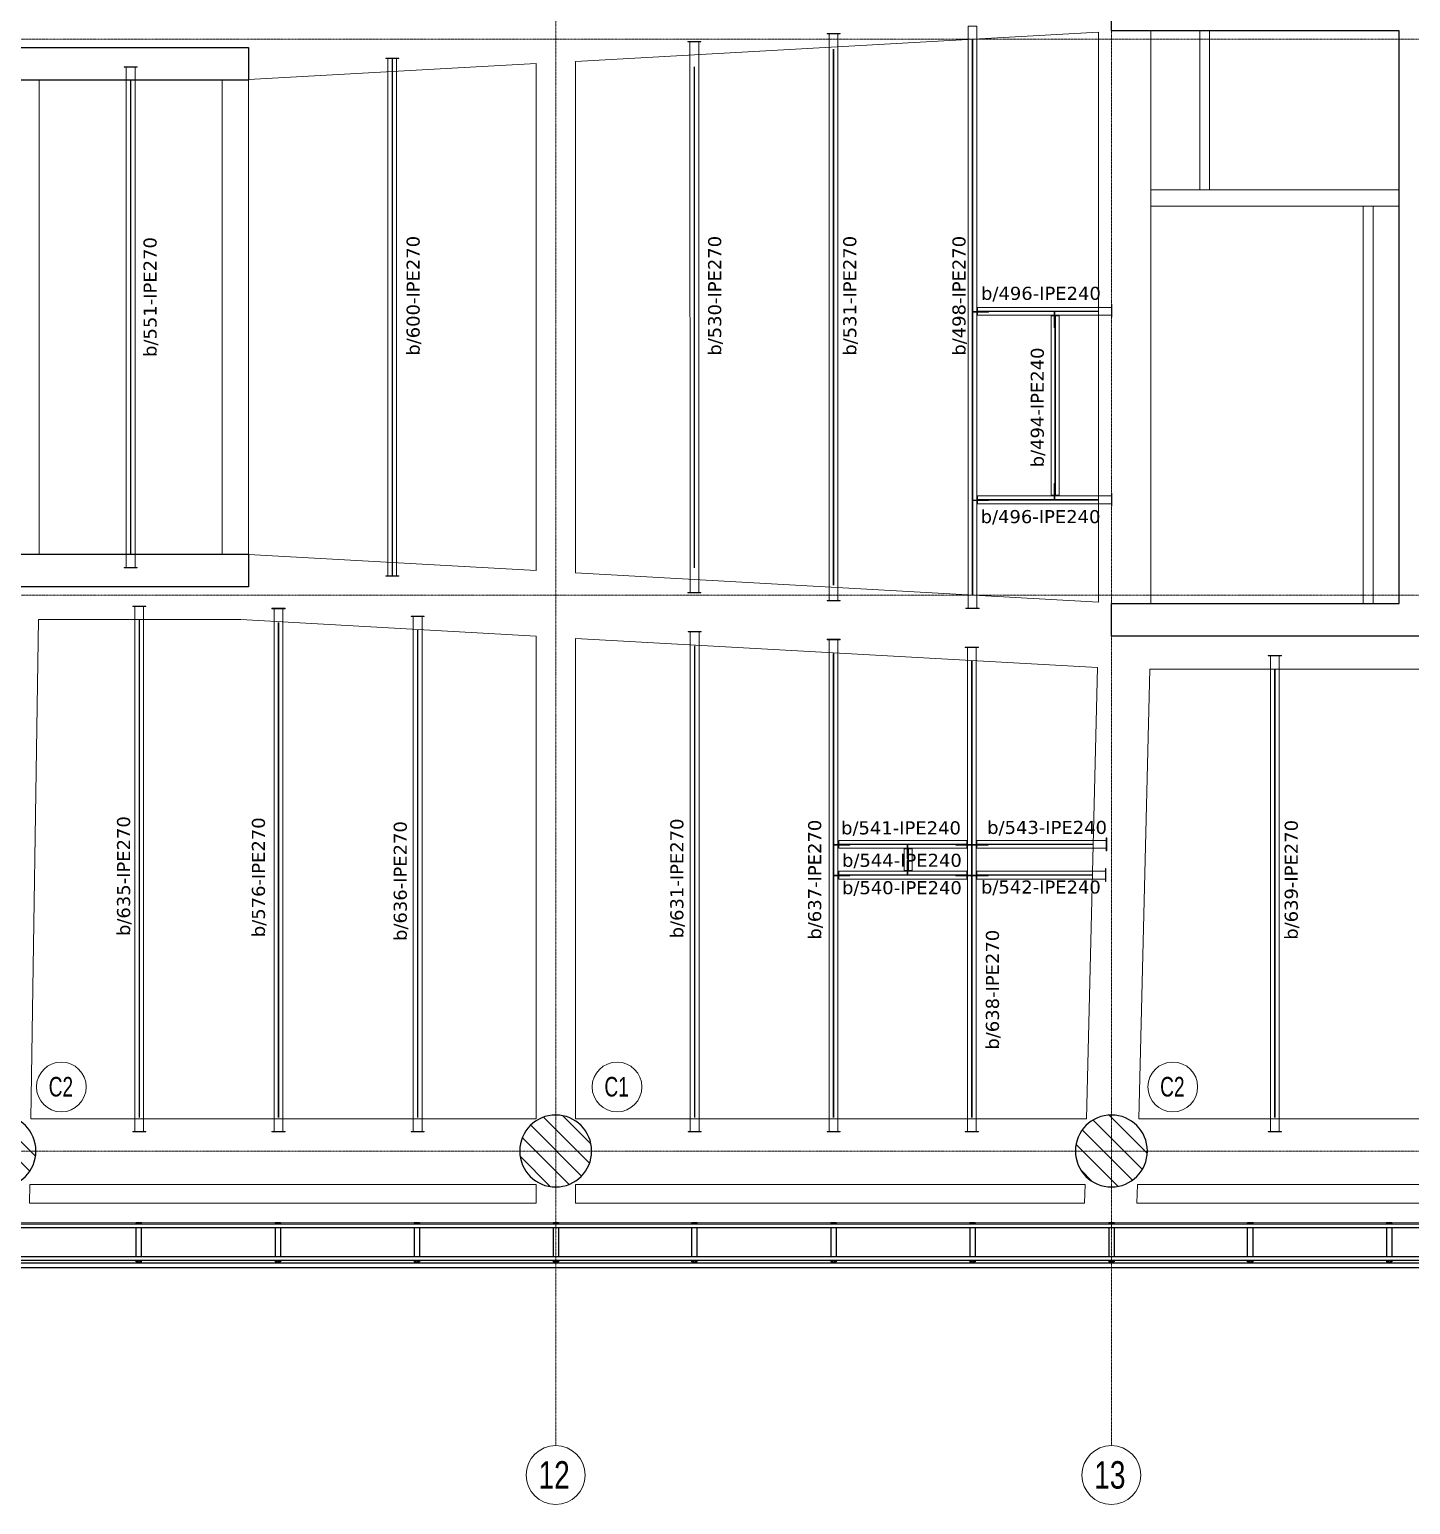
# Model space of a CAD drawing. Header units: millimetres. Extents: x -900 to 76657, y -21218 to 30615.
# Drawn here: x 39175 to 60299, y -5406 to 17150 of the extents above; entities that cross this region are included whole.
import ezdxf

# ---------------------------------------------------------------- set-up
doc = ezdxf.new("R2010")
doc.units = ezdxf.units.MM
doc.header["$LTSCALE"] = 0.9
doc.linetypes.add('Grid Line', pattern=[3.33375, 1.905, -0.47625, 0.47625, -0.47625])
for name, color, linetype, lineweight in [('0-1', 7, 'Continuous', 5), ('A_ALMA', 255, 'Continuous', 5), ('E_COLUMNAS', 1, 'Continuous', 18), ('E_COLUMNAS-3', 1, 'Continuous', 35), ('E_COLUMNAS-4', 1, 'Continuous', 25), ('E_EJES', 8, 'Continuous', 9), ('E_EJES-1', 8, 'Grid Line', 9), ('E_MUROS-1', 2, 'Continuous', 25), ('E_TEXTO', 3, 'Continuous', 9), ('E_VIGAS', 5, 'Continuous', 9), ('E_VIGAS-1', 5, 'Continuous', 25), ('E_VIGAS-2', 1, 'Continuous', 25), ('P-PLATINA', 6, 'Continuous', 15), ('VIGAS_HCB', 253, 'Continuous', 15)]:
    doc.layers.add(name, color=color, linetype=linetype, lineweight=lineweight)
doc.styles.add('Arial Narrow', font='', dxfattribs={"width": 0.85, "height": 0.3})
doc.styles.add('Swis721 LtCn BT', font='swisscl.ttf', dxfattribs={"height": 0.42})
doc.styles.add('VERDANA', font='verdana.ttf')
doc.styles.get('Arial Narrow').set_extended_font_data('Arial Narrow')

# ---------------------------------------------------------------- blocks, each defined once
blk = doc.blocks.new('EST_SFM_VIGA-METALICA-SECCION-C - EST_SFM_VIGA-METALICA-UPN100-1527742-_50_00m_N_E_-NIVEL-13 DOC')
at = {"layer": 'E_VIGAS-2'}
for p, q in [((34.044, 0.018), (-34.827, 0.018)), ((-34.827, -0.032), (34.044, -0.032))]:
    blk.add_line(p, q, dxfattribs=at)
blk = doc.blocks.new('EST_SFM_VIGA-METALICA-SECCION-C - EST_SFM_VIGA-METALICA-UPN100-1527772-_50_00m_N_E_-NIVEL-13 DOC')
at = {"layer": 'E_VIGAS-2'}
for p, q in [((34.942, 0.032), (-34.929, 0.032)), ((-34.929, -0.018), (34.942, -0.018))]:
    blk.add_line(p, q, dxfattribs=at)
blk = doc.blocks.new('EST_SFM_VIGA-METALICA-SECCION-C - EST_SFM_VIGA-METALICA-UPN160-1579051-_50_00m_N_E_-NIVEL-13 DOC')
at = {"layer": 'E_VIGAS-1'}
for p, q in [((30.107, 0.047), (-30.264, 0.047)), ((-30.269, -0.018), (30.113, -0.018))]:
    blk.add_line(p, q, dxfattribs=at)
blk = doc.blocks.new('DCTIB_CNI_EST_MOD-1A-FAC_0001_rvt-1-_50_00m_N_E_-NIVEL-13 DOC')
at = {"layer": 'E_VIGAS-1'}
for p, q in [((-38.078, 139.567), (-37.996, 139.567)), ((-38.078, 139.545), (-38.078, 139.567)), ((-38.078, 139.045), (-38.078, 139.495)), ((-37.996, 139.545), (-37.996, 139.567)), ((-37.996, 139.045), (-37.996, 139.495)), ((-35.953, 139.567), (-35.871, 139.567)), ((-35.953, 139.567), (-35.953, 139.545)), ((-35.953, 139.495), (-35.953, 139.045)), ((-35.871, 139.567), (-35.871, 139.545)), ((-35.871, 139.495), (-35.871, 139.045)), ((-33.828, 139.567), (-33.746, 139.567)), ((-33.828, 139.567), (-33.828, 139.545)), ((-33.828, 139.495), (-33.828, 139.045)), ((-33.746, 139.567), (-33.746, 139.545)), ((-33.746, 139.495), (-33.746, 139.045)), ((-31.703, 139.567), (-31.621, 139.567)), ((-31.703, 139.567), (-31.703, 139.545)), ((-31.703, 139.495), (-31.703, 139.045)), ((-31.621, 139.567), (-31.621, 139.545)), ((-31.621, 139.495), (-31.621, 139.045)), ((-29.578, 139.567), (-29.496, 139.567)), ((-29.578, 139.545), (-29.578, 139.567)), ((-29.578, 139.045), (-29.578, 139.495)), ((-29.496, 139.545), (-29.496, 139.567)), ((-29.496, 139.045), (-29.496, 139.495)), ((-27.454, 139.567), (-27.372, 139.567)), ((-27.454, 139.567), (-27.454, 139.545)), ((-27.372, 139.567), (-27.372, 139.545)), ((-25.328, 139.567), (-25.246, 139.567)), ((-25.328, 139.567), (-25.328, 139.545)), ((-25.328, 139.495), (-25.328, 139.045)), ((-25.246, 139.567), (-25.246, 139.545)), ((-25.246, 139.495), (-25.246, 139.045)), ((-23.203, 139.567), (-23.121, 139.567)), ((-23.203, 139.567), (-23.203, 139.545)), ((-23.203, 139.495), (-23.203, 139.045)), ((-23.121, 139.567), (-23.121, 139.545)), ((-23.121, 139.495), (-23.121, 139.045)), ((-21.078, 139.567), (-20.996, 139.567)), ((-21.078, 139.545), (-21.078, 139.567)), ((-21.078, 139.045), (-21.078, 139.495)), ((-20.996, 139.545), (-20.996, 139.567)), ((-20.996, 139.045), (-20.996, 139.495)), ((-18.953, 139.567), (-18.871, 139.567)), ((-18.953, 139.567), (-18.953, 139.545)), ((-18.953, 139.495), (-18.953, 139.045)), ((-18.871, 139.567), (-18.871, 139.545)), ((-18.871, 139.495), (-18.871, 139.045)), ((-27.454, 139.373), (-27.454, 139.045)), ((-27.372, 139.373), (-27.372, 139.045)), ((-38.078, 138.967), (-38.078, 138.995)), ((-38.078, 138.966), (-38.078, 138.967)), ((-38.078, 138.967), (-37.996, 138.967)), ((-38.05, 138.966), (-38.078, 138.966)), ((-38.04, 138.961), (-38.04, 138.966)), ((-38.04, 138.947), (-38.04, 138.961)), ((-38.035, 138.966), (-38.035, 138.961)), ((-38.035, 138.961), (-38.035, 138.947)), ((-37.996, 138.966), (-38.024, 138.966)), ((-37.996, 138.967), (-37.996, 138.995)), ((-37.996, 138.967), (-37.996, 138.966)), ((-35.953, 138.995), (-35.953, 138.967)), ((-35.953, 138.967), (-35.871, 138.967)), ((-35.953, 138.966), (-35.953, 138.967)), ((-35.925, 138.966), (-35.953, 138.966)), ((-35.915, 138.961), (-35.915, 138.966)), ((-35.915, 138.947), (-35.915, 138.961)), ((-35.91, 138.966), (-35.91, 138.961)), ((-35.91, 138.961), (-35.91, 138.947)), ((-35.871, 138.966), (-35.899, 138.966)), ((-35.871, 138.995), (-35.871, 138.967)), ((-35.871, 138.967), (-35.871, 138.966)), ((-33.828, 138.995), (-33.828, 138.967)), ((-33.828, 138.967), (-33.746, 138.967)), ((-33.828, 138.966), (-33.828, 138.967)), ((-33.8, 138.966), (-33.828, 138.966)), ((-33.79, 138.961), (-33.79, 138.966)), ((-33.79, 138.947), (-33.79, 138.961)), ((-33.785, 138.966), (-33.785, 138.961)), ((-33.785, 138.961), (-33.785, 138.947)), ((-33.746, 138.966), (-33.774, 138.966)), ((-33.746, 138.995), (-33.746, 138.967)), ((-33.746, 138.967), (-33.746, 138.966)), ((-31.703, 138.995), (-31.703, 138.967)), ((-31.703, 138.967), (-31.621, 138.967)), ((-31.703, 138.966), (-31.703, 138.967)), ((-31.675, 138.966), (-31.703, 138.966)), ((-31.664, 138.961), (-31.664, 138.966)), ((-31.664, 138.947), (-31.664, 138.961)), ((-31.659, 138.966), (-31.659, 138.961)), ((-31.659, 138.961), (-31.659, 138.947)), ((-31.621, 138.966), (-31.649, 138.966)), ((-31.621, 138.995), (-31.621, 138.967)), ((-31.621, 138.967), (-31.621, 138.966)), ((-29.578, 138.967), (-29.578, 138.995)), ((-29.578, 138.966), (-29.578, 138.967)), ((-29.578, 138.967), (-29.496, 138.967)), ((-29.55, 138.966), (-29.578, 138.966)), ((-29.54, 138.961), (-29.54, 138.966)), ((-29.54, 138.947), (-29.54, 138.961)), ((-29.535, 138.966), (-29.535, 138.961)), ((-29.535, 138.961), (-29.535, 138.947)), ((-29.496, 138.966), (-29.524, 138.966)), ((-29.496, 138.967), (-29.496, 138.995)), ((-29.496, 138.967), (-29.496, 138.966)), ((-27.454, 138.995), (-27.454, 138.967)), ((-27.454, 138.967), (-27.372, 138.967)), ((-27.454, 138.966), (-27.454, 138.967)), ((-27.426, 138.966), (-27.454, 138.966)), ((-27.415, 138.961), (-27.415, 138.966)), ((-27.415, 138.947), (-27.415, 138.961)), ((-27.41, 138.966), (-27.41, 138.961)), ((-27.41, 138.961), (-27.41, 138.947)), ((-27.372, 138.966), (-27.399, 138.966)), ((-27.372, 138.995), (-27.372, 138.967)), ((-27.372, 138.967), (-27.372, 138.966)), ((-25.328, 138.995), (-25.328, 138.967)), ((-25.328, 138.967), (-25.246, 138.967)), ((-25.328, 138.966), (-25.328, 138.967)), ((-25.3, 138.966), (-25.328, 138.966)), ((-25.29, 138.961), (-25.29, 138.966)), ((-25.29, 138.947), (-25.29, 138.961)), ((-25.285, 138.966), (-25.285, 138.961)), ((-25.285, 138.961), (-25.285, 138.947)), ((-25.246, 138.966), (-25.274, 138.966)), ((-25.246, 138.995), (-25.246, 138.967)), ((-25.246, 138.967), (-25.246, 138.966)), ((-23.203, 138.995), (-23.203, 138.967)), ((-23.203, 138.967), (-23.121, 138.967)), ((-23.203, 138.966), (-23.203, 138.967)), ((-23.175, 138.966), (-23.203, 138.966)), ((-23.164, 138.961), (-23.164, 138.966)), ((-23.164, 138.947), (-23.164, 138.961)), ((-23.159, 138.966), (-23.159, 138.961)), ((-23.159, 138.961), (-23.159, 138.947)), ((-23.121, 138.966), (-23.149, 138.966)), ((-23.121, 138.995), (-23.121, 138.967)), ((-23.121, 138.967), (-23.121, 138.966)), ((-21.078, 138.967), (-21.078, 138.995)), ((-21.078, 138.966), (-21.078, 138.967)), ((-21.078, 138.967), (-20.996, 138.967)), ((-21.05, 138.966), (-21.078, 138.966)), ((-21.04, 138.961), (-21.04, 138.966)), ((-21.04, 138.947), (-21.04, 138.961)), ((-21.035, 138.966), (-21.035, 138.961)), ((-21.035, 138.961), (-21.035, 138.947)), ((-20.996, 138.966), (-21.024, 138.966)), ((-20.996, 138.967), (-20.996, 138.995)), ((-20.996, 138.967), (-20.996, 138.966)), ((-18.953, 138.995), (-18.953, 138.967)), ((-18.953, 138.967), (-18.871, 138.967)), ((-18.953, 138.966), (-18.953, 138.967)), ((-18.925, 138.966), (-18.953, 138.966)), ((-18.915, 138.961), (-18.915, 138.966)), ((-18.915, 138.947), (-18.915, 138.961)), ((-18.91, 138.966), (-18.91, 138.961)), ((-18.91, 138.961), (-18.91, 138.947)), ((-18.871, 138.966), (-18.899, 138.966)), ((-18.871, 138.995), (-18.871, 138.967)), ((-18.871, 138.967), (-18.871, 138.966))]:
    blk.add_line(p, q, dxfattribs=at)
for points, knots in [([(-38.05, 138.966), (-38.049, 138.966), (-38.048, 138.966), (-38.045, 138.966), (-38.043, 138.965), (-38.041, 138.964), (-38.04, 138.963), (-38.04, 138.962), (-38.04, 138.961)], [0, 0, 0, 0, 0.142857, 0.285714, 0.428571, 0.571429, 0.785714, 1, 1, 1, 1]), ([(-38.04, 138.961), (-38.04, 138.962), (-38.04, 138.963), (-38.042, 138.965), (-38.043, 138.965), (-38.045, 138.966), (-38.046, 138.966), (-38.047, 138.966), (-38.049, 138.966), (-38.05, 138.966)], [0, 0, 0, 0, 0.285714, 0.428571, 0.571429, 0.678571, 0.732143, 0.785714, 1, 1, 1, 1]), ([(-38.024, 138.966), (-38.025, 138.966), (-38.026, 138.966), (-38.029, 138.966), (-38.031, 138.965), (-38.033, 138.964), (-38.034, 138.963), (-38.035, 138.962), (-38.035, 138.961)], [0, 0, 0, 0, 0.142857, 0.285714, 0.428571, 0.571429, 0.785714, 1, 1, 1, 1]), ([(-38.035, 138.961), (-38.035, 138.962), (-38.034, 138.963), (-38.033, 138.965), (-38.031, 138.965), (-38.03, 138.966), (-38.029, 138.966), (-38.027, 138.966), (-38.025, 138.966), (-38.024, 138.966)], [0, 0, 0, 0, 0.285714, 0.428571, 0.571429, 0.678571, 0.732143, 0.785714, 1, 1, 1, 1]), ([(-35.915, 138.961), (-35.915, 138.962), (-35.915, 138.963), (-35.917, 138.965), (-35.918, 138.965), (-35.92, 138.966), (-35.921, 138.966), (-35.922, 138.966), (-35.924, 138.966), (-35.925, 138.966)], [0, 0, 0, 0, 0.285714, 0.428571, 0.571429, 0.678571, 0.732143, 0.785714, 1, 1, 1, 1]), ([(-35.925, 138.966), (-35.924, 138.966), (-35.923, 138.966), (-35.92, 138.966), (-35.918, 138.965), (-35.916, 138.964), (-35.915, 138.963), (-35.915, 138.962), (-35.915, 138.961)], [0, 0, 0, 0, 0.142857, 0.285714, 0.428571, 0.571429, 0.785714, 1, 1, 1, 1]), ([(-35.91, 138.961), (-35.91, 138.962), (-35.909, 138.963), (-35.908, 138.965), (-35.906, 138.965), (-35.905, 138.966), (-35.904, 138.966), (-35.902, 138.966), (-35.9, 138.966), (-35.899, 138.966)], [0, 0, 0, 0, 0.285714, 0.428571, 0.571429, 0.678571, 0.732143, 0.785714, 1, 1, 1, 1]), ([(-35.899, 138.966), (-35.9, 138.966), (-35.901, 138.966), (-35.904, 138.966), (-35.906, 138.965), (-35.908, 138.964), (-35.909, 138.963), (-35.91, 138.962), (-35.91, 138.961)], [0, 0, 0, 0, 0.142857, 0.285714, 0.428571, 0.571429, 0.785714, 1, 1, 1, 1]), ([(-33.79, 138.961), (-33.79, 138.962), (-33.79, 138.963), (-33.792, 138.965), (-33.793, 138.965), (-33.795, 138.966), (-33.796, 138.966), (-33.797, 138.966), (-33.799, 138.966), (-33.8, 138.966)], [0, 0, 0, 0, 0.285714, 0.428571, 0.571429, 0.678571, 0.732143, 0.785714, 1, 1, 1, 1]), ([(-33.8, 138.966), (-33.799, 138.966), (-33.798, 138.966), (-33.795, 138.966), (-33.793, 138.965), (-33.791, 138.964), (-33.79, 138.963), (-33.79, 138.962), (-33.79, 138.961)], [0, 0, 0, 0, 0.142857, 0.285714, 0.428571, 0.571429, 0.785714, 1, 1, 1, 1]), ([(-33.785, 138.961), (-33.785, 138.962), (-33.784, 138.963), (-33.783, 138.965), (-33.781, 138.965), (-33.78, 138.966), (-33.779, 138.966), (-33.777, 138.966), (-33.775, 138.966), (-33.774, 138.966)], [0, 0, 0, 0, 0.285714, 0.428571, 0.571429, 0.678571, 0.732143, 0.785714, 1, 1, 1, 1]), ([(-33.774, 138.966), (-33.775, 138.966), (-33.776, 138.966), (-33.779, 138.966), (-33.781, 138.965), (-33.783, 138.964), (-33.784, 138.963), (-33.785, 138.962), (-33.785, 138.961)], [0, 0, 0, 0, 0.142857, 0.285714, 0.428571, 0.571429, 0.785714, 1, 1, 1, 1]), ([(-31.664, 138.961), (-31.664, 138.962), (-31.665, 138.963), (-31.666, 138.965), (-31.668, 138.965), (-31.669, 138.966), (-31.67, 138.966), (-31.672, 138.966), (-31.674, 138.966), (-31.675, 138.966)], [0, 0, 0, 0, 0.285714, 0.428571, 0.571429, 0.678571, 0.732143, 0.785714, 1, 1, 1, 1]), ([(-31.675, 138.966), (-31.674, 138.966), (-31.673, 138.966), (-31.67, 138.966), (-31.668, 138.965), (-31.666, 138.964), (-31.665, 138.963), (-31.664, 138.962), (-31.664, 138.961)], [0, 0, 0, 0, 0.142857, 0.285714, 0.428571, 0.571429, 0.785714, 1, 1, 1, 1]), ([(-31.659, 138.961), (-31.659, 138.962), (-31.659, 138.963), (-31.657, 138.965), (-31.656, 138.965), (-31.654, 138.966), (-31.653, 138.966), (-31.652, 138.966), (-31.65, 138.966), (-31.649, 138.966)], [0, 0, 0, 0, 0.285714, 0.428571, 0.571429, 0.678571, 0.732143, 0.785714, 1, 1, 1, 1]), ([(-31.649, 138.966), (-31.65, 138.966), (-31.651, 138.966), (-31.654, 138.966), (-31.656, 138.965), (-31.658, 138.964), (-31.659, 138.963), (-31.659, 138.962), (-31.659, 138.961)], [0, 0, 0, 0, 0.142857, 0.285714, 0.428571, 0.571429, 0.785714, 1, 1, 1, 1]), ([(-29.55, 138.966), (-29.549, 138.966), (-29.548, 138.966), (-29.545, 138.966), (-29.543, 138.965), (-29.541, 138.964), (-29.54, 138.963), (-29.54, 138.962), (-29.54, 138.961)], [0, 0, 0, 0, 0.142857, 0.285714, 0.428571, 0.571429, 0.785714, 1, 1, 1, 1]), ([(-29.54, 138.961), (-29.54, 138.962), (-29.54, 138.963), (-29.542, 138.965), (-29.543, 138.965), (-29.545, 138.966), (-29.546, 138.966), (-29.547, 138.966), (-29.549, 138.966), (-29.55, 138.966)], [0, 0, 0, 0, 0.285714, 0.428571, 0.571429, 0.678571, 0.732143, 0.785714, 1, 1, 1, 1]), ([(-29.524, 138.966), (-29.525, 138.966), (-29.526, 138.966), (-29.529, 138.966), (-29.531, 138.965), (-29.533, 138.964), (-29.534, 138.963), (-29.535, 138.962), (-29.535, 138.961)], [0, 0, 0, 0, 0.142857, 0.285714, 0.428571, 0.571429, 0.785714, 1, 1, 1, 1]), ([(-29.535, 138.961), (-29.535, 138.962), (-29.534, 138.963), (-29.533, 138.965), (-29.531, 138.965), (-29.53, 138.966), (-29.529, 138.966), (-29.527, 138.966), (-29.525, 138.966), (-29.524, 138.966)], [0, 0, 0, 0, 0.285714, 0.428571, 0.571429, 0.678571, 0.732143, 0.785714, 1, 1, 1, 1]), ([(-27.415, 138.961), (-27.415, 138.962), (-27.415, 138.963), (-27.417, 138.965), (-27.419, 138.965), (-27.42, 138.966), (-27.421, 138.966), (-27.423, 138.966), (-27.424, 138.966), (-27.426, 138.966)], [0, 0, 0, 0, 0.285714, 0.428571, 0.571429, 0.678571, 0.732143, 0.785714, 1, 1, 1, 1]), ([(-27.426, 138.966), (-27.425, 138.966), (-27.423, 138.966), (-27.421, 138.966), (-27.419, 138.965), (-27.417, 138.964), (-27.415, 138.963), (-27.415, 138.962), (-27.415, 138.961)], [0, 0, 0, 0, 0.142857, 0.285714, 0.428571, 0.571429, 0.785714, 1, 1, 1, 1]), ([(-27.41, 138.961), (-27.41, 138.962), (-27.41, 138.963), (-27.408, 138.965), (-27.407, 138.965), (-27.405, 138.966), (-27.404, 138.966), (-27.402, 138.966), (-27.401, 138.966), (-27.399, 138.966)], [0, 0, 0, 0, 0.285714, 0.428571, 0.571429, 0.678571, 0.732143, 0.785714, 1, 1, 1, 1]), ([(-27.399, 138.966), (-27.4, 138.966), (-27.402, 138.966), (-27.404, 138.966), (-27.406, 138.965), (-27.408, 138.964), (-27.41, 138.963), (-27.41, 138.962), (-27.41, 138.961)], [0, 0, 0, 0, 0.142857, 0.285714, 0.428571, 0.571429, 0.785714, 1, 1, 1, 1]), ([(-25.29, 138.961), (-25.29, 138.962), (-25.29, 138.963), (-25.292, 138.965), (-25.293, 138.965), (-25.295, 138.966), (-25.296, 138.966), (-25.297, 138.966), (-25.299, 138.966), (-25.3, 138.966)], [0, 0, 0, 0, 0.285714, 0.428571, 0.571429, 0.678571, 0.732143, 0.785714, 1, 1, 1, 1]), ([(-25.3, 138.966), (-25.299, 138.966), (-25.298, 138.966), (-25.295, 138.966), (-25.293, 138.965), (-25.291, 138.964), (-25.29, 138.963), (-25.29, 138.962), (-25.29, 138.961)], [0, 0, 0, 0, 0.142857, 0.285714, 0.428571, 0.571429, 0.785714, 1, 1, 1, 1]), ([(-25.285, 138.961), (-25.285, 138.962), (-25.284, 138.963), (-25.283, 138.965), (-25.281, 138.965), (-25.28, 138.966), (-25.279, 138.966), (-25.277, 138.966), (-25.275, 138.966), (-25.274, 138.966)], [0, 0, 0, 0, 0.285714, 0.428571, 0.571429, 0.678571, 0.732143, 0.785714, 1, 1, 1, 1]), ([(-25.274, 138.966), (-25.275, 138.966), (-25.276, 138.966), (-25.279, 138.966), (-25.281, 138.965), (-25.283, 138.964), (-25.284, 138.963), (-25.285, 138.962), (-25.285, 138.961)], [0, 0, 0, 0, 0.142857, 0.285714, 0.428571, 0.571429, 0.785714, 1, 1, 1, 1]), ([(-23.164, 138.961), (-23.164, 138.962), (-23.165, 138.963), (-23.166, 138.965), (-23.168, 138.965), (-23.169, 138.966), (-23.17, 138.966), (-23.172, 138.966), (-23.174, 138.966), (-23.175, 138.966)], [0, 0, 0, 0, 0.285714, 0.428571, 0.571429, 0.678571, 0.732143, 0.785714, 1, 1, 1, 1]), ([(-23.175, 138.966), (-23.174, 138.966), (-23.173, 138.966), (-23.17, 138.966), (-23.168, 138.965), (-23.166, 138.964), (-23.165, 138.963), (-23.164, 138.962), (-23.164, 138.961)], [0, 0, 0, 0, 0.142857, 0.285714, 0.428571, 0.571429, 0.785714, 1, 1, 1, 1]), ([(-23.159, 138.961), (-23.159, 138.962), (-23.159, 138.963), (-23.157, 138.965), (-23.156, 138.965), (-23.154, 138.966), (-23.153, 138.966), (-23.152, 138.966), (-23.15, 138.966), (-23.149, 138.966)], [0, 0, 0, 0, 0.285714, 0.428571, 0.571429, 0.678571, 0.732143, 0.785714, 1, 1, 1, 1]), ([(-23.149, 138.966), (-23.15, 138.966), (-23.151, 138.966), (-23.154, 138.966), (-23.156, 138.965), (-23.158, 138.964), (-23.159, 138.963), (-23.159, 138.962), (-23.159, 138.961)], [0, 0, 0, 0, 0.142857, 0.285714, 0.428571, 0.571429, 0.785714, 1, 1, 1, 1]), ([(-21.05, 138.966), (-21.049, 138.966), (-21.048, 138.966), (-21.045, 138.966), (-21.043, 138.965), (-21.041, 138.964), (-21.04, 138.963), (-21.04, 138.962), (-21.04, 138.961)], [0, 0, 0, 0, 0.142857, 0.285714, 0.428571, 0.571429, 0.785714, 1, 1, 1, 1]), ([(-21.04, 138.961), (-21.04, 138.962), (-21.04, 138.963), (-21.042, 138.965), (-21.043, 138.965), (-21.045, 138.966), (-21.046, 138.966), (-21.047, 138.966), (-21.049, 138.966), (-21.05, 138.966)], [0, 0, 0, 0, 0.285714, 0.428571, 0.571429, 0.678571, 0.732143, 0.785714, 1, 1, 1, 1]), ([(-21.024, 138.966), (-21.025, 138.966), (-21.026, 138.966), (-21.029, 138.966), (-21.031, 138.965), (-21.033, 138.964), (-21.034, 138.963), (-21.035, 138.962), (-21.035, 138.961)], [0, 0, 0, 0, 0.142857, 0.285714, 0.428571, 0.571429, 0.785714, 1, 1, 1, 1]), ([(-21.035, 138.961), (-21.035, 138.962), (-21.034, 138.963), (-21.033, 138.965), (-21.031, 138.965), (-21.03, 138.966), (-21.029, 138.966), (-21.027, 138.966), (-21.025, 138.966), (-21.024, 138.966)], [0, 0, 0, 0, 0.285714, 0.428571, 0.571429, 0.678571, 0.732143, 0.785714, 1, 1, 1, 1]), ([(-18.915, 138.961), (-18.915, 138.962), (-18.915, 138.963), (-18.917, 138.965), (-18.918, 138.965), (-18.92, 138.966), (-18.921, 138.966), (-18.922, 138.966), (-18.924, 138.966), (-18.925, 138.966)], [0, 0, 0, 0, 0.285714, 0.428571, 0.571429, 0.678571, 0.732143, 0.785714, 1, 1, 1, 1]), ([(-18.925, 138.966), (-18.924, 138.966), (-18.923, 138.966), (-18.92, 138.966), (-18.918, 138.965), (-18.916, 138.964), (-18.915, 138.963), (-18.915, 138.962), (-18.915, 138.961)], [0.0096451, 0.0096451, 0.0096451, 0.0096451, 0.1428571, 0.2857143, 0.4285714, 0.5714286, 0.7857143, 1, 1, 1, 1]), ([(-18.91, 138.961), (-18.91, 138.962), (-18.909, 138.963), (-18.908, 138.965), (-18.906, 138.965), (-18.905, 138.966), (-18.904, 138.966), (-18.902, 138.966), (-18.9, 138.966), (-18.899, 138.966)], [0, 0, 0, 0, 0.285714, 0.428571, 0.571429, 0.678571, 0.732143, 0.785714, 1, 1, 1, 1]), ([(-18.899, 138.966), (-18.9, 138.966), (-18.901, 138.966), (-18.904, 138.966), (-18.906, 138.965), (-18.908, 138.964), (-18.909, 138.963), (-18.91, 138.962), (-18.91, 138.961)], [0, 0, 0, 0, 0.142857, 0.285714, 0.428571, 0.571429, 0.785714, 1, 1, 1, 1])]:
    blk.add_open_spline(points, degree=3, knots=knots, dxfattribs=at)
at = {"layer": 'E_VIGAS-2'}
for p, q in [((-27.454, 139.495), (-27.454, 139.373)), ((-27.372, 139.495), (-27.372, 139.373))]:
    blk.add_line(p, q, dxfattribs=at)
at = {"layer": 'E_VIGAS-1'}
for name, p in [('EST_SFM_VIGA-METALICA-SECCION-C - EST_SFM_VIGA-METALICA-UPN100-1527742-_50_00m_N_E_-NIVEL-13 DOC', (-39.77, 139.527)), ('EST_SFM_VIGA-METALICA-SECCION-C - EST_SFM_VIGA-METALICA-UPN160-1579051-_50_00m_N_E_-NIVEL-13 DOC', (-40.084, 138.9)), ('EST_SFM_VIGA-METALICA-SECCION-C - EST_SFM_VIGA-METALICA-UPN100-1527772-_50_00m_N_E_-NIVEL-13 DOC', (-40.169, 139.013))]:
    blk.add_blockref(name, p, dxfattribs=at)
blk = doc.blocks.new('EST_SCM_COLUMNA-SECCION-CIRCULAR - EST_SCM_COLUMNA-CONCRETO-CIRCULAR_Ø_110cm-V13-_50_00m_N_E_-NIVEL-13 DOC')
at = {"layer": 'E_COLUMNAS'}
h = blk.add_hatch(dxfattribs=at)
h.set_pattern_fill('FP_10', color=256, style=0, pattern_type=2)
h.set_pattern_definition([(135, (40.162, -140.662), (-0.15909903, -0.15909903), [])])
h.paths.add_polyline_path([(0.041, -0.548), (0.122, -0.536), (0.201, -0.512), (0.275, -0.476), (0.343, -0.43), (0.403, -0.374), (0.454, -0.31), (0.496, -0.239), (0.526, -0.162), (0.544, -0.082), (0.55, 0), (0.544, 0.082), (0.526, 0.162), (0.496, 0.239), (0.454, 0.31), (0.403, 0.374), (0.343, 0.43), (0.275, 0.476), (0.201, 0.512), (0.122, 0.536), (0.034, 0.548), (-0.041, 0.548), (-0.122, 0.536), (-0.201, 0.512), (-0.275, 0.476), (-0.343, 0.43), (-0.403, 0.374), (-0.454, 0.31), (-0.496, 0.239), (-0.526, 0.162), (-0.544, 0.082), (-0.55, 0), (-0.544, -0.082), (-0.526, -0.162), (-0.496, -0.239), (-0.454, -0.31), (-0.403, -0.374), (-0.343, -0.43), (-0.275, -0.476), (-0.201, -0.512), (-0.122, -0.536), (-0.041, -0.548), (0.034, -0.548)])
at = {"layer": 'E_COLUMNAS-4'}
for start, end in [(360, 180), (180, 360)]:
    blk.add_arc((0, 0), 0.55, start, end, dxfattribs=at)
blk = doc.blocks.new('EST_SCM_COLUMNA-SECCION-CIRCULAR - EST_SCM_COLUMNA-CONCRETO-CIRCULAR_Ø_110cm-V14-_50_00m_N_E_-NIVEL-13 DOC')
at = {"layer": 'E_COLUMNAS'}
h = blk.add_hatch(dxfattribs=at)
h.set_pattern_fill('FP_11', color=256, style=0, pattern_type=2)
h.set_pattern_definition([(135, (31.662, -140.662), (-0.15909903, -0.15909903), [])])
h.paths.add_polyline_path([(0.041, -0.548), (0.122, -0.536), (0.201, -0.512), (0.275, -0.476), (0.343, -0.43), (0.403, -0.374), (0.454, -0.31), (0.496, -0.239), (0.526, -0.162), (0.544, -0.082), (0.55, 0), (0.544, 0.082), (0.526, 0.162), (0.496, 0.239), (0.454, 0.31), (0.403, 0.374), (0.343, 0.43), (0.275, 0.476), (0.201, 0.512), (0.122, 0.536), (0.041, 0.548), (-0.041, 0.548), (-0.122, 0.536), (-0.201, 0.512), (-0.275, 0.476), (-0.343, 0.43), (-0.403, 0.374), (-0.454, 0.31), (-0.496, 0.239), (-0.526, 0.162), (-0.544, 0.082), (-0.55, 0), (-0.544, -0.082), (-0.526, -0.162), (-0.496, -0.239), (-0.454, -0.31), (-0.403, -0.374), (-0.343, -0.43), (-0.275, -0.476), (-0.201, -0.512), (-0.122, -0.536), (-0.041, -0.548)])
at = {"layer": 'E_COLUMNAS-4'}
for start, end in [(360, 180), (180, 360)]:
    blk.add_arc((0, 0), 0.55, start, end, dxfattribs=at)
blk = doc.blocks.new('EST_SCM_COLUMNA-SECCION-CIRCULAR - EST_SCM_COLUMNA-CONCRETO-CIRCULAR_Ø_110cm-V15-_50_00m_N_E_-NIVEL-13 DOC')
at = {"layer": 'E_COLUMNAS'}
h = blk.add_hatch(dxfattribs=at)
h.set_pattern_fill('FP_12', color=256, style=0, pattern_type=2)
h.set_pattern_definition([(135, (23.162, -140.662), (-0.15909903, -0.15909903), [])])
h.paths.add_polyline_path([(0.041, -0.548), (0.122, -0.536), (0.201, -0.512), (0.275, -0.476), (0.343, -0.43), (0.403, -0.374), (0.454, -0.31), (0.496, -0.239), (0.526, -0.162), (0.544, -0.082), (0.55, 0), (0.544, 0.082), (0.526, 0.162), (0.496, 0.239), (0.454, 0.31), (0.403, 0.374), (0.343, 0.43), (0.275, 0.476), (0.201, 0.512), (0.114, 0.537), (0.041, 0.548), (-0.041, 0.548), (-0.122, 0.536), (-0.201, 0.512), (-0.275, 0.476), (-0.343, 0.43), (-0.403, 0.374), (-0.454, 0.31), (-0.496, 0.239), (-0.526, 0.162), (-0.544, 0.082), (-0.55, 0), (-0.544, -0.082), (-0.526, -0.162), (-0.496, -0.239), (-0.454, -0.31), (-0.403, -0.374), (-0.343, -0.43), (-0.275, -0.476), (-0.201, -0.512), (-0.122, -0.536), (-0.041, -0.548)])
at = {"layer": 'E_COLUMNAS-4'}
for start, end in [(360, 180), (180, 360)]:
    blk.add_arc((0, 0), 0.55, start, end, dxfattribs=at)
blk = doc.blocks.new('Grid - CNI_NOMBRE EJES-372759-_50_00m_N_E_-NIVEL-13 DOC')
at = {"layer": 'E_EJES'}
blk.add_circle((0, 0), 0.003, dxfattribs=at)
blk = doc.blocks.new('CNI_TAG COLUMNAS CONCRETO MARCA - CNI_COLUMNA CONCRETO-582370-_50_00m_N_E_-NIVEL-13 DOC')
at = {"layer": 'E_TEXTO'}
for start, end in [(360, 180), (180, 360)]:
    blk.add_arc((0.00026, -0.00015), 0.00254, start, end, dxfattribs=at)

msp = doc.modelspace()

# ---------------------------------------------------------------- linework, layer by layer
at = {"layer": 'A_ALMA'}
for p, q in [((53595.5, 8511.4), (53595.5, 16989.4)), ((53602.1, 8511.4), (53602.1, 16989.4)), ((44720.5, 8797.3), (44720.5, 16705.1)), ((44727.1, 8797.3), (44727.1, 16705.1)), ((51188.2, 16865.1), (51188.2, 16865.2)), ((51194.8, 16865.5), (51194.8, 16865.5)), ((51470.5, 8652.4), (51470.5, 16848.9)), ((51477.1, 8652.4), (51477.1, 16848.9)), ((49341.5, 8917.9), (49341.5, 16580.8)), ((49348.1, 8917.9), (49348.1, 16581.2)), ((40720.4, 9125.2), (40720.4, 16375.2)), ((40727, 9125.2), (40727, 16375.2)), ((53676.3, 12843.3), (55514.8, 12843.3)), ((53676.3, 12837.1), (55514.8, 12837.1)), ((54860.8, 10028.4), (54860.8, 12770.2)), ((54867, 10028.4), (54867, 12767.5)), ((53676.3, 9961.1), (55514.8, 9961.1)), ((53676.3, 9954.9), (55514.8, 9954.9)), ((51188.2, 8636.1), (51188.2, 8636.2)), ((51194.8, 8635.7), (51194.8, 8635.8)), ((40850.5, 510), (40850.5, 8115.1)), ((40857.1, 510), (40857.1, 8115.1)), ((42980.5, 510), (42980.5, 8082.9)), ((42987.1, 510), (42987.1, 8082.9)), ((45110.5, 510), (45110.5, 7963.9)), ((45117.1, 510), (45117.1, 7963.9)), ((49345.5, 510), (49345.5, 7727.3)), ((49352.1, 510), (49352.1, 7727.3)), ((51470.5, 510), (51470.5, 7608.6)), ((51477.1, 510), (51477.1, 7608.6)), ((53585.7, 510), (53585.7, 7490.4)), ((53592.3, 510), (53592.3, 7490.4)), ((58220.5, 510), (58220.5, 7360.2)), ((58227.1, 510), (58227.1, 7360.2)), ((51552.3, 4691.9), (53512.5, 4691.9)), ((51552.3, 4685.7), (53512.5, 4685.7)), ((52611.8, 4289.2), (52611.8, 4619.2)), ((52618, 4289.2), (52618, 4619.2)), ((53667.5, 4692.3), (55436.2, 4692.3)), ((53667.5, 4686.1), (55436.2, 4686.1)), ((51552.3, 4222.3), (53512.5, 4222.3)), ((51552.3, 4216.1), (53512.5, 4216.1)), ((53667.5, 4222.3), (55424.5, 4222.3)), ((53667.5, 4216.1), (55424.5, 4216.1))]:
    msp.add_line(p, q, dxfattribs=at)
at = {"layer": 'E_EJES-1'}
for p, q in [((47223.8, -4505.6), (47223.8, 29714.8)), ((55723.8, -4505.6), (55723.8, 29714.8)), ((0, 17000), (75757.4, 17000)), ((0, 8500), (75757.4, 8500)), ((0, 0), (75757.4, 0))]:
    msp.add_line(p, q, dxfattribs=at)
at = {"layer": 'E_MUROS-1'}
for points in [[(64223.9, 17630.2), (64223.9, 17130.2), (60524, 17130.2), (60524, 8370.2), (64223.9, 8370.2), (64223.9, 7870.2), (55723.9, 7870.2), (55723.9, 8370.2), (60124, 8370.2), (60124, 17130.2), (55723.9, 17130.2), (55723.9, 17630.2)], [(42523.9, 16875.2), (42523.9, 16375.2), (38923.9, 16375.2), (38923.9, 9125.2), (42523.9, 9125.2), (42523.9, 8625.2), (34923.9, 8625.2), (34923.9, 9125.2), (38523.9, 9125.2), (38523.9, 16375.2), (34923.9, 16375.2), (34923.9, 16875.2)]]:
    msp.add_lwpolyline(points, close=True, dxfattribs=at)
at = {"layer": 'E_VIGAS', "color": 30, "true_color": 0xf26722}
for p, q in [((39324, 16375.2), (39324, 9125.2)), ((60124, 14697.9), (56324, 14697.9)), ((60124, 14447.9), (56324, 14447.9)), ((59575.9, 14447.9), (59575.7, 8367.9)), ((59725.9, 14447.9), (59725.7, 8367.9))]:
    msp.add_line(p, q, dxfattribs=at)
for points in [[(10824.8, 26595.9), (10824.8, -1095.9), (66625, -1095.8), (66625, 26595.9)], [(46924.8, 490), (46924.8, 7872.8), (42407.5, 8125.2), (39312.5, 8125.2), (39196.6, 490)], [(55344.9, 490), (55510.8, 7393.1), (47524.8, 7839.3), (47524.8, 490)], [(46924.8, -510), (39181.4, -510), (39177.1, -795.9), (46924.8, -795.9)], [(55320.9, -510), (47524.8, -510), (47524.8, -795.9), (55314, -795.9)], [(63825.1, -510), (56121.1, -510), (56114.3, -795.9), (63825.1, -795.9)]]:
    msp.add_lwpolyline(points, close=True, dxfattribs=at)
for points in [[(55524.8, 17106.6), (47524.8, 16661.1), (47524.8, 8840.8), (55524.8, 8393.9), (55524.8, 17106.6)], [(55725, 17130.2), (56324.8, 17130.2), (56324.8, 8370.2), (56324.8, 8370.2)], [(60924.8, 7870.2), (60924.8, 7870.2), (60923.8, 7370), (60458.8, 7370.2), (60458.8, 7370.2), (56310.5, 7370.1), (56145.1, 490), (63825.1, 490), (63825, 17130.2)], [(57223.9, 17127.8), (57223.9, 14697.9), (57073.9, 14697.9), (57073.9, 17127.8)], [(42525, 9120.2), (46924.8, 8874.4), (46924.8, 16627.7), (42525, 16382.7)], [(42523.8, 9125.2), (42123.8, 9125.2), (42123.8, 16375.2), (42523.8, 16375.2), (42523.8, 9125.2)]]:
    msp.add_lwpolyline(points, dxfattribs=at)
at = {"layer": 'P-PLATINA'}
for points in [[(53846.1, 12837.1), (53846.1, 12827.1), (53602.1, 12827.1), (53602.1, 12837.1)], [(54850.8, 12593.1), (54860.8, 12593.1), (54860.8, 12837.1), (54850.8, 12837.1)], [(54850.8, 10205.1), (54860.8, 10205.1), (54860.8, 9961.1), (54850.8, 9961.1)], [(53846.1, 9954.9), (53846.1, 9944.9), (53602.1, 9944.9), (53602.1, 9954.9)], [(51478.1, 4685.7), (51478.1, 4675.7), (51722.1, 4675.7), (51722.1, 4685.7)], [(52611.9, 4467.4), (52611.9, 4687.2), (52601.9, 4687.2), (52601.9, 4467.4)], [(53586.7, 4685.7), (53586.7, 4675.7), (53342.7, 4675.7), (53342.7, 4685.7)], [(53837.3, 4686.1), (53837.3, 4676.1), (53593.3, 4676.1), (53593.3, 4686.1)], [(52601.9, 4443.2), (52611.9, 4443.2), (52611.9, 4223.4), (52601.9, 4223.4)], [(51477.9, 4216.1), (51477.9, 4206.1), (51721.9, 4206.1), (51721.9, 4216.1)], [(53586.7, 4216.1), (53586.7, 4206.1), (53342.7, 4206.1), (53342.7, 4216.1)], [(53837.3, 4216.1), (53837.3, 4206.1), (53593.3, 4206.1), (53593.3, 4216.1)]]:
    msp.add_lwpolyline(points, close=True, dxfattribs=at)
at = {"layer": 'VIGAS_HCB'}
for points in [[(53531.3, 17199.4), (53666.3, 17199.4), (53666.3, 8301.4), (53531.3, 8301.4)], [(49277.3, 16962.5), (49412.3, 16962.5), (49413.3, 8539), (49278.3, 8539)], [(51406.3, 8420.2), (51541.3, 8420.2), (51541.3, 17081.1), (51406.3, 17081.1)], [(44656.2, 16705.1), (44791.2, 16705.1), (44791.3, 8797.3), (44656.3, 8797.3)], [(40656.4, 16575.2), (40791.4, 16575.2), (40791.3, 8925.2), (40656.3, 8925.2)], [(55724.8, 12780.2), (53676.3, 12780.2), (53676.3, 12900.2), (55724.8, 12900.2)], [(54804, 10028.4), (54924, 10028.4), (54923.9, 12770.2), (54803.9, 12770.2)], [(55724.8, 9898.6), (53676.3, 9898.5), (53676.3, 10018.5), (55724.8, 10018.6)], [(40786.3, 300), (40921.3, 300), (40921.3, 8325.1), (40786.3, 8325.1)], [(42916.3, 300), (43051.3, 300), (43051.3, 8292.9), (42916.3, 8292.9)], [(45046.3, 300), (45181.3, 300), (45181.3, 8173.9), (45046.3, 8173.9)], [(49281.3, 300), (49416.3, 300), (49416.3, 7937.3), (49281.3, 7937.3)], [(51406.3, 300), (51541.3, 300), (51541.3, 7818.6), (51406.3, 7818.6)], [(53521.5, 300), (53656.5, 300), (53656.5, 7700.4), (53521.5, 7700.4)], [(58156.3, 7570.2), (58291.3, 7570.2), (58291.3, 300), (58156.3, 300)], [(51552.3, 4749.2), (53512.5, 4749.2), (53512.5, 4629.2), (51552.3, 4629.2)], [(55645.8, 4629.2), (53667.5, 4629.2), (53667.5, 4749.2), (55645.8, 4749.2)], [(52555, 4619.2), (52675, 4619.2), (52675, 4289.2), (52555, 4289.2)], [(51552.3, 4279.2), (53512.5, 4279.2), (53512.5, 4159.2), (51552.3, 4159.2)], [(55634.5, 4159.2), (53667.5, 4159.2), (53667.5, 4279.2), (55634.5, 4279.2)]]:
    msp.add_lwpolyline(points, close=True, dxfattribs=at)
at = {"layer": 'VIGAS_HCB', "color": 8}
for points in [[(49444.8, 16968.5), (49244.8, 16968.5), (49244.8, 16962.5), (49444.8, 16962.5)], [(51573.8, 17087.1), (51373.8, 17087.1), (51373.8, 17081.1), (51573.8, 17081.1)], [(44823.7, 16711.1), (44623.7, 16711.1), (44623.7, 16705.1), (44823.7, 16705.1)], [(40823.9, 16581.2), (40623.9, 16581.2), (40623.9, 16575.2), (40823.9, 16575.2)], [(55724.8, 12948.8), (55724.8, 12748.8), (55730.8, 12748.8), (55730.8, 12948.8)], [(55724.8, 10058.6), (55724.8, 9858.6), (55730.8, 9858.6), (55730.8, 10058.6)], [(40823.8, 8925.2), (40623.8, 8925.2), (40623.8, 8919.2), (40823.8, 8919.2)], [(44823.8, 8797.3), (44623.8, 8797.3), (44623.8, 8791.3), (44823.8, 8791.3)], [(49445.8, 8539), (49245.8, 8539), (49245.8, 8533), (49445.8, 8533)], [(51573.8, 8420.2), (51373.8, 8420.2), (51373.8, 8414.2), (51573.8, 8414.2)], [(40953.8, 8331.1), (40753.8, 8331.1), (40753.8, 8325.1), (40953.8, 8325.1)], [(43083.8, 8298.9), (42883.8, 8298.9), (42883.8, 8292.9), (43083.8, 8292.9)], [(45213.8, 8179.9), (45013.8, 8179.9), (45013.8, 8173.9), (45213.8, 8173.9)], [(53698.8, 8301.4), (53498.8, 8301.4), (53498.8, 8295.4), (53698.8, 8295.4)], [(49448.8, 7943.3), (49248.8, 7943.3), (49248.8, 7937.3), (49448.8, 7937.3)], [(51573.8, 7824.6), (51373.8, 7824.6), (51373.8, 7818.6), (51573.8, 7818.6)], [(53689, 7706.4), (53489, 7706.4), (53489, 7700.4), (53689, 7700.4)], [(58323.8, 7576.2), (58123.8, 7576.2), (58123.8, 7570.2), (58323.8, 7570.2)], [(55645.8, 4789.2), (55645.8, 4589.2), (55651.8, 4589.2), (55651.8, 4789.2)], [(55634.5, 4319.2), (55634.5, 4119.2), (55640.5, 4119.2), (55640.5, 4319.2)], [(40953.8, 300), (40753.8, 300), (40753.8, 294), (40953.8, 294)], [(43083.8, 300), (42883.8, 300), (42883.8, 294), (43083.8, 294)], [(45213.8, 300), (45013.8, 300), (45013.8, 294), (45213.8, 294)], [(49448.8, 300), (49248.8, 300), (49248.8, 294), (49448.8, 294)], [(51573.8, 300), (51373.8, 300), (51373.8, 294), (51573.8, 294)], [(53689, 300), (53489, 300), (53489, 294), (53689, 294)], [(58323.8, 300), (58123.8, 300), (58123.8, 294), (58323.8, 294)]]:
    msp.add_lwpolyline(points, close=True, dxfattribs=at)

# ---------------------------------------------------------------- block references
at = {"layer": '0-1', "xscale": 999.9999999999866, "yscale": 999.9999999999866, "zscale": 999.9999999999866}
msp.add_blockref('DCTIB_CNI_EST_MOD-1A-FAC_0001_rvt-1-_50_00m_N_E_-NIVEL-13 DOC', (78885.9, -140662.4), dxfattribs=at)
at = {"layer": 'E_COLUMNAS-3', "xscale": 999.9999999999866, "yscale": 999.9999999999866, "zscale": 999.9999999999866}
for name, p in [('EST_SCM_COLUMNA-SECCION-CIRCULAR - EST_SCM_COLUMNA-CONCRETO-CIRCULAR_Ø_110cm-V13-_50_00m_N_E_-NIVEL-13 DOC', (38723.8, 0)), ('EST_SCM_COLUMNA-SECCION-CIRCULAR - EST_SCM_COLUMNA-CONCRETO-CIRCULAR_Ø_110cm-V14-_50_00m_N_E_-NIVEL-13 DOC', (47223.8, 0)), ('EST_SCM_COLUMNA-SECCION-CIRCULAR - EST_SCM_COLUMNA-CONCRETO-CIRCULAR_Ø_110cm-V15-_50_00m_N_E_-NIVEL-13 DOC', (55723.8, 0))]:
    msp.add_blockref(name, p, dxfattribs=at)
at = {"layer": 'E_EJES', "xscale": 149999.9999999978, "yscale": 149999.9999999978, "zscale": 149999.9999999978}
for p in [(47223.8, -4955.6), (55723.8, -4955.6)]:
    msp.add_blockref('Grid - CNI_NOMBRE EJES-372759-_50_00m_N_E_-NIVEL-13 DOC', p, dxfattribs=at)
at = {"layer": 'E_TEXTO', "xscale": 149999.9999999978, "yscale": 149999.9999999978, "zscale": 149999.9999999978}
for p in [(39623.3, 1001.7), (48123.3, 1001.7), (56623.3, 1001.7)]:
    msp.add_blockref('CNI_TAG COLUMNAS CONCRETO MARCA - CNI_COLUMNA CONCRETO-582370-_50_00m_N_E_-NIVEL-13 DOC', p, dxfattribs=at)

# ---------------------------------------------------------------- texts
at = {"layer": 'E_EJES', "char_height": 420, "width": 625.316, "attachment_point": 1, "style": 'Swis721 LtCn BT'}
for s, insert in [('12', (46960.4, -4743)), ('13', (55460.4, -4743))]:
    msp.add_mtext(s, dxfattribs=dict(at, insert=insert))
at = {"layer": 'E_TEXTO', "char_height": 200, "width": 1206.139, "attachment_point": 1, "rotation": 90, "style": 'VERDANA'}
for s, insert in [('b/551-IPE270', (40919.4, 12142.5)), ('b/600-IPE270', (44943, 12161.1)), ('b/530-IPE270', (49555.3, 12161.1)), ('b/531-IPE270', (51621.9, 12161.1)), ('b/498-IPE270', (53292.2, 12161.1)), ('b/494-IPE240', (54490.1, 10454.3)), ('b/635-IPE270', (40514.3, 3287.4)), ('b/576-IPE270', (42576.9, 3269.4)), ('b/636-IPE270', (44746.5, 3211.4)), ('b/631-IPE270', (48976.7, 3251.6)), ('b/637-IPE270', (51084.7, 3233)), ('b/639-IPE270', (58374.3, 3230)), ('b/638-IPE270', (53803.8, 1550))]:
    msp.add_mtext(s, dxfattribs=dict(at, insert=insert))
at = {"layer": 'E_TEXTO', "attachment_point": 1}
for s, insert, char_height, width, style in [('b/496-IPE240', (53729.7, 13215.8), 200, 1206.139, 'VERDANA'), ('b/496-IPE240', (53723.5, 9801.3), 200, 1206.139, 'VERDANA'), ('b/541-IPE240', (51589.6, 5041.6), 200, 1206.139, 'VERDANA'), ('b/543-IPE240', (53823.6, 5048.3), 200, 1206.139, 'VERDANA'), ('b/544-IPE240', (51603.1, 4545.8), 200, 1206.139, 'VERDANA'), ('b/540-IPE240', (51603.1, 4126.9), 200, 1206.139, 'VERDANA'), ('b/542-IPE240', (53729, 4136.5), 200, 1206.139, 'VERDANA'), ('C2', (39469.1, 1132.9), 300, 459.968, 'Arial Narrow'), ('C1', (47969.1, 1132.9), 300, 459.968, 'Arial Narrow'), ('C2', (56469.1, 1132.9), 300, 459.968, 'Arial Narrow')]:
    msp.add_mtext(s, dxfattribs=dict(at, insert=insert, char_height=char_height, width=width, style=style))

doc.saveas('drawing.dxf')
